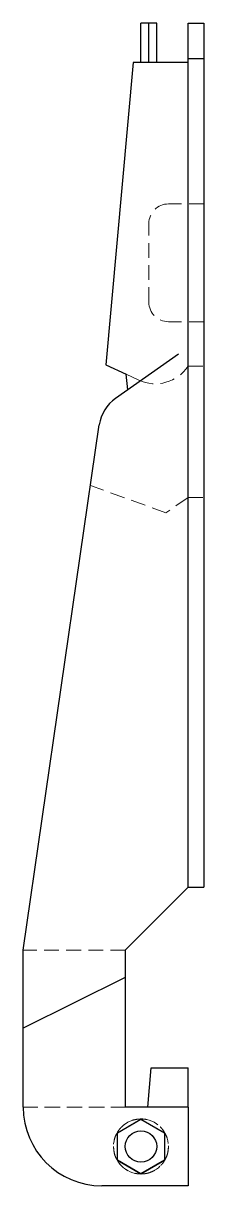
# Model space of a CAD drawing. Header units: millimetres. Extents: x 72 to 231, y 7 to 166.
# Drawn here: x 215.2 to 230.8, y 7 to 107 of the extents above.
import ezdxf

# ---------------------------------------------------------------- set-up
doc = ezdxf.new("R2010")
doc.units = ezdxf.units.MM
doc.linetypes.add('HIDDEN', pattern=[1.905, 1.27, -0.635])

msp = doc.modelspace()

# ---------------------------------------------------------------- linework, layer by layer
at = {"color": 7, "linetype": 'Continuous', "lineweight": 25}
for p, q in [((225.365, 103.622), (225.365, 107)), ((226.041, 107), (225.365, 107)), ((226.041, 103.622), (226.041, 107)), ((226.716, 107), (226.041, 107)), ((226.716, 103.622), (226.716, 107)), ((229.419, 107), (230.77, 107)), ((224.689, 103.622), (222.326, 77.63)), ((229.419, 103.622), (224.689, 103.622)), ((229.419, 103.622), (229.419, 103.96)), ((229.419, 103.96), (230.77, 103.96)), ((229.419, 87.496), (229.419, 103.622)), ((230.77, 103.96), (230.77, 87.496)), ((229.419, 32.676), (229.419, 87.496)), ((230.77, 87.496), (230.77, 32.676)), ((228.603, 78.525), (223.183, 74.73)), ((222.326, 77.63), (224.102, 76.802)), ((224.22, 75.456), (224.102, 76.802)), ((215.23, 27.27), (221.777, 72.447)), ((229.419, 32.676), (224.014, 27.27)), ((229.419, 32.676), (230.77, 32.676)), ((215.23, 20.565), (215.23, 27.27)), ((224.014, 27.27), (224.014, 24.924)), ((224.014, 24.924), (215.23, 20.565)), ((224.014, 24.924), (224.014, 13.757)), ((215.23, 13.757), (215.23, 20.565)), ((225.956, 13.757), (226.252, 17.135)), ((226.252, 17.135), (229.419, 17.135)), ((229.419, 13.757), (229.419, 17.135)), ((229.419, 13.757), (224.014, 13.757)), ((229.419, 13.757), (229.419, 7)), ((223.338, 11.549), (225.365, 12.719)), ((225.365, 12.719), (227.392, 11.549)), ((223.338, 9.208), (223.338, 11.549)), ((227.392, 11.549), (227.392, 9.208)), ((225.365, 8.038), (223.338, 9.208)), ((223.338, 9.208), (225.365, 8.038)), ((223.338, 9.208), (223.338, 9.208)), ((227.392, 9.208), (225.365, 8.038)), ((225.365, 8.038), (227.392, 9.208)), ((227.392, 9.208), (227.392, 9.208)), ((225.365, 8.038), (225.365, 8.038)), ((229.419, 7), (221.986, 7))]:
    msp.add_line(p, q, dxfattribs=at)
at = {"color": 7, "linetype": 'HIDDEN', "lineweight": 18}
for p, q in [((230.77, 91.459), (227.73, 91.459)), ((226.041, 83.014), (226.041, 89.77)), ((230.77, 81.324), (227.73, 81.324)), ((229.419, 77.495), (230.77, 77.495)), ((225.176, 76.301), (224.102, 76.802)), ((227.514, 64.88), (221.023, 67.242)), ((229.419, 66.214), (227.514, 64.88)), ((229.419, 66.214), (230.77, 66.214)), ((224.014, 27.27), (215.23, 27.27)), ((215.23, 13.757), (224.014, 13.757)), ((225.956, 13.757), (215.23, 13.757)), ((229.419, 13.757), (225.956, 13.757)), ((229.419, 13.757), (225.956, 13.757)), ((225.365, 12.719), (223.338, 11.549)), ((225.365, 12.719), (225.365, 12.719)), ((227.392, 11.549), (225.365, 12.719)), ((223.338, 11.549), (223.338, 11.549)), ((227.392, 11.549), (227.392, 11.549)), ((223, 10.378), (223, 10.378)), ((227.73, 10.378), (227.73, 10.378))]:
    msp.add_line(p, q, dxfattribs=at)
msp.add_circle((225.365, 10.378), 2.365, dxfattribs=at)
at = {"color": 7, "linetype": 'Continuous', "lineweight": 25}
msp.add_circle((225.365, 10.378), 1.351, dxfattribs=at)
at = {"color": 7, "linetype": 'HIDDEN', "lineweight": 18}
for centre, radius, start, end in [((227.73, 89.77), 1.689, 90, 180), ((227.73, 83.014), 1.689, 180, 270), ((226.604, 79.363), 3.378, 245, 326.431)]:
    msp.add_arc(centre, radius, start, end, dxfattribs=at)
at = {"color": 7, "linetype": 'Continuous', "lineweight": 25}
for centre, radius, start, end in [((225.12, 71.962), 3.378, 125, 171.75368), ((221.986, 13.757), 6.757, 180, 270)]:
    msp.add_arc(centre, radius, start, end, dxfattribs=at)
for points, knots in [([(229.419, 103.96), (229.419, 104.638), (229.419, 105.419), (229.419, 106.076), (229.419, 106.41), (229.419, 106.723), (229.419, 107)], [-0.8200626, -0.8200626, -0.8200626, -0.8200626, -0.4564175, -0.4564175, -0.4564175, -0.2717984, -0.2717984, -0.2717984, -0.2717984]), ([(230.77, 107), (230.77, 106.723), (230.77, 106.41), (230.77, 106.076), (230.77, 105.419), (230.77, 104.638), (230.77, 103.96)], [0.2717984, 0.2717984, 0.2717984, 0.2717984, 0.4564175, 0.4564175, 0.4564175, 0.8200626, 0.8200626, 0.8200626, 0.8200626])]:
    msp.add_open_spline(points, degree=3, knots=knots, dxfattribs=at)
at = {"color": 7, "linetype": 'HIDDEN', "lineweight": 18}
for points, knots in [([(225.871, 12.683), (225.85, 12.689), (225.687, 12.739), (225.363, 12.752), (224.915, 12.716), (224.473, 12.585), (224.054, 12.366), (223.746, 12.116), (223.531, 11.876), (223.411, 11.722), (223.354, 11.618), (223.339, 11.591)], [0, 0, 0, 0, 0.022496, 0.172428, 0.322392, 0.476897, 0.636203, 0.800544, 0.878239, 0.967429, 1, 1, 1, 1]), ([(227.385, 11.59), (227.347, 11.655), (227.251, 11.822), (227.122, 11.975), (227.031, 12.057), (227.027, 12.059)], [0, 0, 0, 0, 0.38282, 0.977774, 1, 1, 1, 1]), ([(223.302, 11.526), (223.282, 11.491), (223.177, 11.31), (223.088, 11.107), (223.068, 10.935), (223.067, 10.928)], [0, 0, 0, 0, 0.191986, 0.968029, 1, 1, 1, 1]), ([(227.427, 9.23), (227.448, 9.266), (227.554, 9.446), (227.683, 9.829), (227.755, 10.379), (227.681, 10.926), (227.558, 11.312), (227.447, 11.489), (227.425, 11.523)], [0, 0, 0, 0, 0.051637, 0.260361, 0.500346, 0.740392, 0.949137, 1, 1, 1, 1]), ([(223, 10.378), (223.015, 10.187), (223.042, 9.83), (223.176, 9.435), (223.293, 9.251), (223.32, 9.208)], [0, 0, 0, 0, 0.468697, 0.876277, 1, 1, 1, 1]), ([(223.345, 9.167), (223.382, 9.101), (223.478, 8.934), (223.663, 8.729), (223.869, 8.541), (224.126, 8.353), (224.473, 8.173), (224.915, 8.038), (225.216, 8.022), (225.365, 8.014)], [0, 0, 0, 0, 0.093968, 0.240008, 0.34033, 0.439085, 0.631784, 0.818651, 1, 1, 1, 1]), ([(225.365, 8.014), (225.513, 8.022), (225.815, 8.038), (226.257, 8.173), (226.676, 8.391), (226.984, 8.641), (227.199, 8.881), (227.319, 9.035), (227.376, 9.138), (227.391, 9.166)], [0, 0, 0, 0, 0.181209, 0.367907, 0.560404, 0.758986, 0.852869, 0.960643, 1, 1, 1, 1])]:
    msp.add_open_spline(points, degree=3, knots=knots, dxfattribs=at)

doc.saveas('drawing.dxf')
